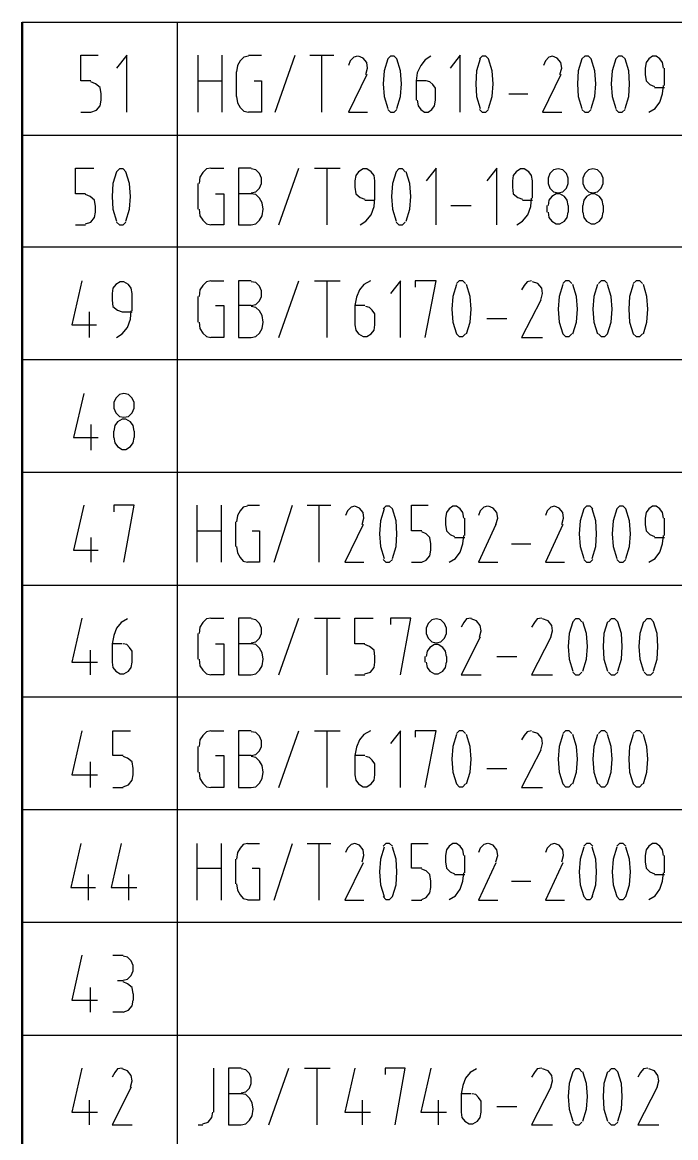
# Model space of a CAD drawing. Header units: millimetres. Extents: x -892 to 4698, y -3687 to 4524.
# Drawn here: x 2898 to 3363, y 211 to 1004 of the extents above; entities that cross this region are included whole.
import ezdxf

# ---------------------------------------------------------------- set-up
doc = ezdxf.new("R2010")
doc.units = ezdxf.units.MM
doc.layers.add('1', color=7, linetype='Continuous')

msp = doc.modelspace()

# ---------------------------------------------------------------- linework, layer by layer
at = {"layer": '1', "color": 0, "lineweight": 25}
for points in [[(2898.03, 1003.91), (4698.03, 1003.91)], [(3008.17, 1003.91), (3008.17, 923.75)], [(2946.91, 962.2), (2939.74, 962.2), (2939.74, 980.45), (2952.13, 980.45)], [(2972.33, 940.04), (2972.33, 980.45), (2965.16, 971.33)], [(3023.16, 940.04), (3023.16, 980.45)], [(3040.1, 980.45), (3040.1, 940.04)], [(3059, 979.8), (3055.75, 979.15), (3053.14, 976.54), (3051.18, 973.28), (3050.53, 968.72)], [(3059, 980.45), (3068.13, 980.45)], [(3077.9, 940.04), (3092.24, 980.45)], [(3102.67, 980.45), (3119.61, 980.45)], [(3111.14, 940.04), (3111.14, 980.45)], [(3136.56, 979.8), (3133.95, 979.15), (3131.34, 976.54), (3130.04, 973.28)], [(3142.42, 966.76), (3143.73, 971.33), (3143.07, 975.24), (3140.47, 978.5), (3137.21, 979.8)], [(3164.58, 942.65), (3167.19, 951.12), (3167.84, 960.25), (3167.19, 969.37), (3164.58, 977.84), (3162.62, 979.8), (3160.02, 979.8), (3158.06, 977.84), (3155.46, 969.37), (3154.8, 960.25), (3155.46, 951.12), (3158.06, 942.65)], [(3188.69, 979.8), (3184.78, 977.19), (3181.52, 973.28), (3178.92, 968.07), (3178.27, 962.2)], [(3209.55, 940.04), (3209.55, 980.45), (3202.38, 971.33)], [(3223.88, 977.84), (3221.28, 969.37), (3220.63, 960.25), (3221.28, 951.12), (3223.88, 942.65)], [(3229.75, 942.65), (3232.36, 951.12), (3233.01, 960.25), (3232.36, 969.37), (3229.75, 977.84), (3227.8, 979.8), (3225.19, 979.8), (3223.23, 977.84)], [(3280.58, 966.76), (3281.89, 971.33), (3281.23, 975.24), (3278.63, 978.5), (3275.37, 979.8), (3272.76, 979.15), (3270.16, 976.54), (3268.85, 973.28)], [(3302.74, 942.65), (3305.35, 951.12), (3306, 960.25), (3305.35, 969.37), (3302.74, 977.84), (3300.79, 979.8), (3298.18, 979.8), (3296.22, 977.84), (3293.62, 969.37), (3292.97, 960.25), (3293.62, 951.12), (3296.22, 942.65)], [(3326.85, 942.65), (3329.46, 951.12), (3330.11, 960.25), (3329.46, 969.37), (3326.85, 977.84), (3324.9, 979.8), (3322.29, 979.8), (3320.34, 977.84), (3317.73, 969.37), (3317.08, 960.25), (3317.73, 951.12), (3320.34, 942.65)], [(3354.23, 971.33), (3353.57, 975.24), (3351.62, 977.84), (3349.01, 979.8), (3346.4, 979.8), (3343.8, 977.84), (3341.84, 975.24), (3341.19, 971.33)], [(3050.53, 951.12), (3050.53, 968.72)], [(3341.19, 971.33), (3341.19, 966.76)], [(3354.88, 958.94), (3354.88, 971.33)], [(2954.08, 953.08), (2953.43, 957.64), (2950.17, 960.25), (2946.91, 961.55)], [(3023.16, 962.2), (3040.1, 962.2)], [(3062.91, 962.2), (3068.13, 962.2), (3068.13, 940.04), (3059, 940.04)], [(3143.07, 966.76), (3130.04, 940.04), (3143.73, 940.04)], [(3178.27, 962.2), (3178.27, 948.52)], [(3185.43, 962.2), (3178.27, 962.2)], [(3191.95, 953.08), (3191.95, 956.99), (3190, 959.6), (3188.04, 961.55), (3185.43, 962.2)], [(3281.23, 966.76), (3268.2, 940.04), (3281.89, 940.04)], [(3341.19, 966.76), (3341.84, 962.2), (3344.45, 959.6), (3347.71, 958.29)], [(2954.08, 948.52), (2954.08, 953.08)], [(3191.95, 948.52), (3191.95, 953.08)], [(3244.09, 953.08), (3257.77, 953.08)], [(3343.8, 940.04), (3348.36, 942.65), (3351.62, 947.21), (3353.57, 953.08), (3354.23, 958.94)], [(3347.71, 957.64), (3354.88, 957.64)], [(2946.91, 940.04), (2950.82, 941.35), (2953.43, 944.61), (2954.08, 948.52)], [(3050.53, 951.12), (3051.18, 946.56), (3053.14, 943.3), (3055.75, 940.7), (3059, 940.04)], [(3178.92, 948.52), (3179.57, 944.61), (3181.52, 942), (3184.13, 940.04), (3186.74, 940.04), (3189.34, 942), (3191.3, 944.61), (3191.95, 948.52)], [(2939.74, 940.04), (2946.91, 940.04)], [(3158.06, 942), (3160.02, 940.04), (3162.62, 940.04), (3164.58, 942)], [(3223.23, 942), (3225.19, 940.04), (3227.8, 940.04), (3229.75, 942)], [(3296.22, 942), (3298.18, 940.04), (3300.79, 940.04), (3302.74, 942)], [(3320.34, 942), (3322.29, 940.04), (3324.9, 940.04), (3326.85, 942)], [(2898.03, 923.75), (4698.03, 923.75)], [(2898.03, 923.75), (4698.03, 923.75)], [(3008.17, 923.75), (3008.17, 844.24)], [(2943, 882.04), (2935.83, 882.04), (2935.83, 900.29), (2948.87, 900.29)], [(2971.68, 862.49), (2974.28, 870.96), (2974.93, 880.09), (2974.28, 889.21), (2971.68, 897.68), (2969.72, 899.64), (2967.11, 899.64), (2965.16, 897.68), (2962.55, 889.21), (2961.9, 880.09), (2962.55, 870.96), (2965.16, 862.49)], [(3032.28, 900.29), (3029.03, 899.64), (3026.42, 897.03), (3024.46, 893.77), (3023.81, 889.21)], [(3032.28, 900.29), (3041.41, 900.29)], [(3060.96, 900.29), (3051.84, 900.29), (3051.84, 859.89)], [(3060.96, 882.69), (3064.22, 883.35), (3066.82, 885.95), (3068.13, 889.21), (3068.13, 893.12), (3066.82, 896.38), (3064.22, 898.99), (3060.96, 899.64)], [(3080.51, 859.89), (3094.85, 900.29)], [(3105.93, 900.29), (3124.17, 900.29)], [(3115.05, 859.89), (3115.05, 900.29)], [(3148.94, 891.17), (3148.29, 895.08), (3146.33, 897.68), (3143.07, 899.64), (3140.47, 899.64), (3137.21, 897.68), (3135.25, 895.08), (3134.6, 891.17)], [(3170.45, 897.68), (3168.49, 899.64), (3165.88, 899.64), (3163.93, 897.68), (3161.32, 889.21), (3160.67, 880.09), (3161.32, 870.96), (3163.93, 862.49)], [(3171.1, 862.49), (3173.7, 870.96), (3174.36, 880.09), (3173.7, 889.21), (3171.1, 897.68)], [(3192.6, 859.89), (3192.6, 900.29), (3185.43, 891.17)], [(3235.62, 859.89), (3235.62, 900.29), (3228.45, 891.17)], [(3261.03, 891.17), (3260.38, 895.08), (3258.43, 897.68), (3255.17, 899.64), (3252.56, 899.64), (3249.3, 897.68), (3247.35, 895.08), (3246.69, 891.17)], [(3279.28, 899.64), (3276.02, 898.99), (3273.41, 896.38), (3272.11, 893.12), (3272.11, 889.21), (3273.41, 885.95), (3276.02, 883.35), (3279.28, 882.69), (3282.54, 883.35), (3285.14, 885.95), (3286.45, 889.21), (3286.45, 893.12), (3285.14, 896.38), (3282.54, 898.99), (3279.28, 899.64)], [(3304.04, 899.64), (3300.79, 898.99), (3298.18, 896.38), (3296.88, 893.12), (3296.88, 889.21), (3298.18, 885.95), (3300.79, 883.35), (3304.04, 882.69), (3307.3, 883.35), (3309.91, 885.95), (3311.21, 889.21), (3311.21, 893.12), (3309.91, 896.38), (3307.3, 898.99), (3304.04, 899.64)], [(3023.16, 870.96), (3023.16, 889.21)], [(3134.6, 891.17), (3134.6, 886.61)], [(3148.94, 878.78), (3148.94, 891.17)], [(3246.69, 891.17), (3246.69, 886.61)], [(3261.03, 878.78), (3261.03, 891.17)], [(2950.17, 872.92), (2949.52, 877.48), (2946.26, 880.09), (2943, 881.39)], [(3035.54, 882.04), (3041.41, 882.04), (3041.41, 859.89), (3032.28, 859.89)], [(3060.96, 882.04), (3051.84, 882.04)], [(3060.96, 859.89), (3064.22, 860.54), (3066.82, 863.14), (3068.78, 866.4), (3069.43, 870.96), (3068.78, 875.53), (3066.82, 878.78), (3064.22, 881.39), (3060.96, 882.04)], [(3134.6, 886.61), (3135.25, 882.04), (3138.51, 879.44), (3141.77, 878.13)], [(3246.69, 886.61), (3247.35, 882.04), (3250.6, 879.44), (3253.86, 878.13)], [(3286.45, 873.57), (3285.8, 877.48), (3283.84, 880.09), (3280.58, 882.04), (3277.98, 882.04), (3274.72, 880.09), (3272.76, 877.48), (3272.11, 873.57)], [(3311.21, 873.57), (3310.56, 877.48), (3308.61, 880.09), (3305.35, 882.04), (3302.74, 882.04), (3299.48, 880.09), (3297.53, 877.48), (3296.88, 873.57)], [(2950.17, 869.01), (2950.17, 872.92)], [(3138.51, 859.89), (3142.42, 862.49), (3146.33, 867.05), (3148.29, 872.92), (3148.94, 878.78)], [(3141.77, 877.48), (3148.94, 877.48)], [(3203.03, 873.57), (3217.37, 873.57)], [(3249.95, 859.89), (3253.86, 862.49), (3257.77, 867.05), (3259.73, 872.92), (3260.38, 878.78)], [(3253.86, 877.48), (3261.03, 877.48)], [(3271.46, 869.01), (3271.46, 873.57)], [(3286.45, 873.57), (3286.45, 869.01)], [(3296.88, 869.01), (3296.88, 873.57)], [(3311.21, 873.57), (3311.21, 869.01)], [(2943, 860.54), (2946.91, 861.84), (2949.52, 865.1), (2950.17, 869.01)], [(3023.81, 870.96), (3024.46, 866.4), (3026.42, 863.14), (3029.03, 860.54), (3032.28, 859.89)], [(3272.11, 869.01), (3272.76, 865.1), (3274.72, 862.49), (3277.98, 860.54), (3280.58, 860.54), (3283.84, 862.49), (3285.8, 865.1), (3286.45, 869.01)], [(3296.88, 869.01), (3297.53, 865.1), (3299.48, 862.49), (3302.74, 860.54), (3305.35, 860.54), (3308.61, 862.49), (3310.56, 865.1), (3311.21, 869.01)], [(2935.83, 859.89), (2943, 859.89)], [(2965.16, 861.84), (2967.11, 859.89), (2969.72, 859.89), (2971.68, 861.84)], [(3051.84, 859.89), (3060.96, 859.89)], [(3163.93, 861.84), (3165.88, 859.89), (3168.49, 859.89), (3170.45, 861.84)], [(2898.03, 844.24), (4698.03, 844.24)], [(2898.03, 844.24), (4698.03, 844.24)], [(3008.17, 844.24), (3008.17, 764.09)], [(2940.39, 820.13), (2933.23, 788.85), (2950.82, 788.85)], [(2976.24, 811.01), (2975.59, 814.92), (2973.63, 817.52), (2970.37, 819.48), (2967.77, 819.48), (2964.51, 817.52), (2962.55, 814.92), (2961.9, 811.01)], [(3032.28, 820.13), (3029.03, 819.48), (3026.42, 816.87), (3024.46, 813.61), (3023.81, 809.05)], [(3032.28, 820.13), (3041.41, 820.13)], [(3060.96, 820.13), (3051.84, 820.13), (3051.84, 779.73)], [(3060.96, 802.54), (3064.22, 803.19), (3066.82, 805.79), (3068.13, 809.05), (3068.13, 812.96), (3066.82, 816.22), (3064.22, 818.83), (3060.96, 819.48)], [(3080.51, 779.73), (3094.85, 820.13)], [(3105.93, 820.13), (3124.17, 820.13)], [(3115.05, 779.73), (3115.05, 820.13)], [(3145.68, 820.13), (3141.12, 817.52), (3137.86, 813.61), (3135.91, 808.4), (3134.6, 802.54)], [(3167.19, 779.73), (3167.19, 820.13), (3160.02, 811.01)], [(3184.78, 779.73), (3192.6, 820.13), (3177.61, 820.13), (3177.61, 815.57)], [(3206.94, 817.52), (3204.33, 809.05), (3203.68, 799.93), (3204.33, 790.8), (3206.94, 782.33)], [(3213.46, 818.18), (3211.5, 820.13), (3208.9, 820.13), (3206.94, 818.18)], [(3214.11, 782.33), (3216.72, 790.8), (3217.37, 799.93), (3216.72, 809.05), (3214.11, 817.52)], [(3260.38, 820.13), (3257.12, 819.48), (3255.17, 816.87), (3253.21, 813.61)], [(3266.9, 806.45), (3268.2, 811.01), (3267.55, 814.92), (3264.94, 818.18), (3261.03, 819.48)], [(3282.54, 817.52), (3279.93, 809.05), (3279.28, 799.93), (3279.93, 790.8), (3282.54, 782.33)], [(3289.06, 818.18), (3287.1, 820.13), (3284.49, 820.13), (3282.54, 818.18)], [(3289.71, 782.33), (3292.31, 790.8), (3292.97, 799.93), (3292.31, 809.05), (3289.71, 817.52)], [(3307.3, 817.52), (3304.7, 809.05), (3304.04, 799.93), (3304.7, 790.8), (3307.3, 782.33)], [(3314.47, 818.18), (3312.52, 820.13), (3309.91, 820.13), (3307.95, 818.18)], [(3307.95, 782.33), (3309.91, 780.38), (3312.52, 780.38), (3314.47, 782.33), (3317.08, 790.8), (3317.73, 799.93), (3317.08, 809.05), (3314.47, 817.52)], [(3332.72, 817.52), (3330.11, 809.05), (3329.46, 799.93), (3330.11, 790.8), (3332.72, 782.33)], [(3339.24, 818.18), (3337.28, 820.13), (3334.67, 820.13), (3332.72, 818.18)], [(3339.89, 782.33), (3342.49, 790.8), (3343.15, 799.93), (3342.49, 809.05), (3339.89, 817.52)], [(2961.9, 811.01), (2961.9, 806.45)], [(2976.24, 798.63), (2976.24, 811.01)], [(3023.16, 790.8), (3023.16, 809.05)], [(2961.9, 806.45), (2962.55, 801.88), (2965.81, 799.28), (2969.07, 797.97)], [(3035.54, 802.54), (3041.41, 802.54), (3041.41, 779.73), (3032.28, 779.73)], [(3060.96, 802.54), (3051.84, 802.54)], [(3060.96, 779.73), (3064.22, 780.38), (3066.82, 782.98), (3068.78, 786.24), (3069.43, 790.8), (3068.78, 795.37), (3066.82, 798.63), (3064.22, 801.23), (3060.96, 801.88)], [(3134.6, 802.54), (3134.6, 788.85)], [(3141.77, 802.54), (3134.6, 802.54)], [(3148.94, 792.76), (3148.94, 796.67), (3146.98, 799.28), (3145.03, 801.23), (3142.42, 801.88)], [(3266.9, 806.45), (3253.21, 779.73), (3268.2, 779.73)], [(2945.61, 797.97), (2945.61, 779.73)], [(2965.16, 779.73), (2969.07, 782.33), (2972.98, 786.89), (2974.93, 792.76), (2975.59, 798.63)], [(2969.07, 797.97), (2976.24, 797.97)], [(3148.94, 788.85), (3148.94, 793.41)], [(3228.45, 793.41), (3242.78, 793.41)], [(3023.81, 790.8), (3024.46, 786.24), (3026.42, 782.98), (3029.03, 780.38), (3032.28, 779.73)], [(3134.6, 788.85), (3135.25, 784.94), (3137.21, 782.33), (3140.47, 780.38), (3143.07, 780.38), (3146.33, 782.33), (3148.29, 784.94), (3148.94, 788.85)], [(3051.84, 779.73), (3060.96, 779.73)], [(3206.94, 782.33), (3208.9, 780.38), (3211.5, 780.38), (3213.46, 782.33)], [(3282.54, 782.33), (3284.49, 780.38), (3287.1, 780.38), (3289.06, 782.33)], [(3332.72, 782.33), (3334.67, 780.38), (3337.28, 780.38), (3339.24, 782.33)], [(2898.03, 764.09), (4698.03, 764.09)], [(2898.03, 764.09), (4698.03, 764.09)], [(3008.17, 764.09), (3008.17, 683.93)], [(2941.7, 739.97), (2934.53, 708.69), (2952.13, 708.69)], [(2970.37, 739.97), (2967.11, 739.32), (2964.51, 736.71), (2963.2, 733.46), (2963.2, 729.55), (2964.51, 726.29), (2967.11, 723.68), (2970.37, 723.03), (2973.63, 723.68), (2976.24, 726.29), (2977.54, 729.55), (2977.54, 733.46), (2976.24, 736.71), (2973.63, 739.32), (2970.37, 739.97)], [(2946.91, 717.81), (2946.91, 699.57)], [(2977.54, 713.25), (2976.89, 717.16), (2974.93, 719.77), (2971.68, 721.72), (2969.07, 721.72), (2965.81, 719.77), (2963.86, 717.16), (2963.2, 713.25)], [(2963.2, 708.69), (2963.2, 713.25)], [(2963.2, 708.69), (2963.86, 704.78), (2965.81, 702.17), (2969.07, 700.22), (2971.68, 700.22), (2974.93, 702.17), (2976.89, 704.78), (2977.54, 708.69)], [(2977.54, 713.25), (2977.54, 708.69)], [(2898.03, 683.93), (4698.03, 683.93)], [(2898.03, 683.93), (4698.03, 683.93)], [(3008.17, 683.93), (3008.17, 603.77)], [(2941.7, 660.46), (2934.53, 628.53), (2952.13, 628.53)], [(2970.37, 620.06), (2977.54, 660.46), (2963.2, 660.46), (2963.2, 655.9)], [(3022.51, 620.06), (3022.51, 660.46)], [(3039.45, 660.46), (3039.45, 620.06)], [(3058.35, 659.81), (3055.09, 659.16), (3053.14, 656.55), (3051.18, 653.3), (3050.53, 648.73)], [(3058.35, 660.46), (3066.82, 660.46)], [(3077.25, 620.06), (3090.29, 660.46)], [(3100.71, 660.46), (3117.66, 660.46)], [(3109.19, 620.06), (3109.19, 660.46)], [(3139.82, 646.78), (3141.12, 651.34), (3140.47, 655.25), (3137.86, 658.51), (3134.6, 659.81), (3131.99, 659.16), (3129.39, 656.55), (3128.08, 653.3)], [(3161.32, 622.67), (3163.93, 631.14), (3164.58, 640.26), (3163.93, 649.39), (3161.32, 657.86), (3159.37, 659.81), (3156.76, 659.81), (3154.8, 657.86)], [(3182.18, 642.22), (3175.01, 642.22), (3175.01, 660.46), (3186.74, 660.46)], [(3212.15, 651.34), (3211.5, 655.25), (3209.55, 657.86), (3206.94, 659.81), (3204.33, 659.81), (3201.73, 657.86), (3199.77, 655.25), (3199.12, 651.34)], [(3229.1, 659.81), (3226.49, 659.16), (3223.88, 656.55), (3222.58, 653.3)], [(3234.96, 646.78), (3236.27, 651.34), (3235.62, 655.25), (3233.01, 658.51), (3229.75, 659.81)], [(3281.89, 646.78), (3283.19, 651.34), (3282.54, 655.25), (3279.93, 658.51), (3276.67, 659.81), (3274.07, 659.16), (3271.46, 656.55), (3270.16, 653.3)], [(3304.04, 657.86), (3302.09, 659.81), (3299.48, 659.81), (3297.53, 657.86), (3294.92, 649.39), (3294.27, 640.26), (3294.92, 631.14), (3297.53, 622.67)], [(3327.51, 622.67), (3330.11, 631.14), (3330.76, 640.26), (3330.11, 649.39), (3327.51, 657.86), (3325.55, 659.81), (3322.94, 659.81), (3320.99, 657.86), (3318.38, 649.39), (3317.73, 640.26), (3318.38, 631.14), (3320.99, 622.67)], [(3354.23, 651.34), (3353.57, 655.25), (3351.62, 657.86), (3349.01, 659.81), (3346.4, 659.81), (3343.8, 657.86), (3341.84, 655.25), (3341.19, 651.34)], [(3155.46, 657.86), (3152.85, 649.39), (3152.2, 640.26), (3152.85, 631.14), (3155.46, 622.67)], [(3199.12, 651.34), (3199.12, 646.78)], [(3212.81, 638.96), (3212.81, 651.34)], [(3303.39, 622.67), (3306, 631.14), (3306.65, 640.26), (3306, 649.39), (3303.39, 657.86)], [(3341.19, 651.34), (3341.19, 646.78)], [(3354.88, 638.96), (3354.88, 651.34)], [(3049.88, 631.14), (3049.88, 648.73)], [(3140.47, 646.78), (3127.43, 620.06), (3141.12, 620.06)], [(3199.12, 646.78), (3199.77, 642.22), (3202.38, 639.61), (3205.64, 638.31)], [(3234.96, 646.78), (3222.58, 620.06), (3236.27, 620.06)], [(3282.54, 646.78), (3270.16, 620.06), (3283.84, 620.06)], [(3341.19, 646.78), (3341.84, 642.22), (3344.45, 639.61), (3347.71, 638.31)], [(2946.91, 637.66), (2946.91, 620.06)], [(3022.51, 642.22), (3039.45, 642.22)], [(3061.61, 642.22), (3066.82, 642.22), (3066.82, 620.06), (3058.35, 620.06)], [(3188.69, 633.09), (3188.04, 637.66), (3185.43, 640.26), (3182.18, 641.57)], [(3201.73, 620.06), (3206.29, 622.67), (3209.55, 627.23), (3211.5, 633.09), (3212.15, 638.96)], [(3205.64, 637.66), (3212.81, 637.66)], [(3343.8, 620.06), (3348.36, 622.67), (3351.62, 627.23), (3353.57, 633.09), (3354.23, 638.96)], [(3347.71, 637.66), (3354.88, 637.66)], [(3050.53, 631.14), (3051.18, 626.58), (3053.14, 623.32), (3055.09, 620.71), (3058.35, 620.06)], [(3182.18, 620.06), (3185.43, 621.36), (3188.04, 624.62), (3188.69, 628.53)], [(3188.69, 628.53), (3188.69, 633.09)], [(3246.04, 633.09), (3259.73, 633.09)], [(3154.8, 622.01), (3156.76, 620.06), (3159.37, 620.06), (3161.32, 622.01)], [(3175.01, 620.06), (3182.18, 620.06)], [(3297.53, 622.01), (3299.48, 620.06), (3302.09, 620.06), (3304.04, 622.01)], [(3320.99, 622.01), (3322.94, 620.06), (3325.55, 620.06), (3327.51, 622.01)], [(2898.03, 603.77), (4698.03, 603.77)], [(2898.03, 603.77), (4698.03, 603.77)], [(3008.17, 603.77), (3008.17, 524.26)], [(2940.39, 580.31), (2933.23, 549.02), (2951.47, 549.02)], [(2972.98, 579.65), (2968.42, 577.05), (2965.16, 573.14), (2963.2, 567.92), (2961.9, 562.06)], [(3032.28, 580.31), (3029.03, 579.65), (3026.42, 577.05), (3024.46, 573.79), (3023.81, 569.23)], [(3032.28, 580.31), (3041.41, 580.31)], [(3060.96, 580.31), (3051.84, 580.31), (3051.84, 539.9)], [(3060.96, 562.71), (3064.22, 563.36), (3066.82, 565.97), (3068.13, 569.23), (3068.13, 573.14), (3066.82, 576.4), (3064.22, 579), (3060.96, 579.65)], [(3080.51, 539.9), (3094.85, 580.31)], [(3105.93, 580.31), (3124.17, 580.31)], [(3115.05, 539.9), (3115.05, 580.31)], [(3141.77, 562.06), (3134.6, 562.06), (3134.6, 580.31), (3147.64, 580.31)], [(3167.19, 539.9), (3174.36, 580.31), (3160.02, 580.31), (3160.02, 575.74)], [(3192.6, 579.65), (3189.34, 579), (3186.74, 576.4), (3185.43, 573.14), (3185.43, 569.23), (3186.74, 565.97), (3189.34, 563.36), (3192.6, 562.71), (3195.86, 563.36), (3198.47, 565.97), (3199.77, 569.23), (3199.77, 573.14), (3198.47, 576.4), (3195.86, 579), (3192.6, 579.65)], [(3217.37, 580.31), (3214.11, 579.65), (3212.15, 577.05), (3210.2, 573.79)], [(3223.23, 566.62), (3224.54, 571.18), (3223.88, 575.09), (3221.28, 578.35), (3217.37, 579.65)], [(3267.55, 580.31), (3264.29, 579.65), (3262.34, 577.05), (3260.38, 573.79)], [(3274.07, 566.62), (3275.37, 571.18), (3274.72, 575.09), (3272.11, 578.35), (3268.2, 579.65)], [(3296.22, 577.7), (3294.27, 579.65), (3291.66, 579.65), (3289.71, 577.7), (3287.1, 569.23), (3286.45, 560.1), (3287.1, 550.98), (3289.71, 542.51)], [(3321.64, 542.51), (3324.25, 550.98), (3324.9, 560.1), (3324.25, 569.23), (3321.64, 577.7), (3319.68, 579.65), (3317.08, 579.65), (3315.12, 577.7)], [(3347.06, 542.51), (3349.66, 550.98), (3350.31, 560.1), (3349.66, 569.23), (3347.06, 577.7), (3345.1, 579.65), (3342.49, 579.65), (3340.54, 577.7)], [(3296.88, 542.51), (3299.48, 550.98), (3300.13, 560.1), (3299.48, 569.23), (3296.88, 577.7)], [(3314.47, 577.7), (3311.86, 569.23), (3311.21, 560.1), (3311.86, 550.98), (3314.47, 542.51)], [(3339.89, 577.7), (3337.28, 569.23), (3336.63, 560.1), (3337.28, 550.98), (3339.89, 542.51)], [(3023.16, 550.98), (3023.16, 569.23)], [(3223.88, 566.62), (3210.2, 539.9), (3224.54, 539.9)], [(3274.07, 566.62), (3260.38, 539.9), (3275.37, 539.9)], [(2946.26, 557.5), (2946.26, 539.9)], [(2961.9, 562.06), (2961.9, 549.02)], [(2969.07, 562.06), (2961.9, 562.06)], [(2976.24, 552.93), (2976.24, 556.84), (2974.28, 559.45), (2972.33, 561.41), (2969.72, 562.06)], [(3035.54, 562.06), (3041.41, 562.06), (3041.41, 539.9), (3032.28, 539.9)], [(3060.96, 562.06), (3051.84, 562.06)], [(3060.96, 539.9), (3064.22, 540.55), (3066.82, 543.16), (3068.78, 546.42), (3069.43, 550.98), (3068.78, 555.54), (3066.82, 558.8), (3064.22, 561.41), (3060.96, 562.06)], [(3148.94, 552.93), (3148.29, 557.5), (3145.03, 560.1), (3141.77, 561.41)], [(3199.77, 552.93), (3199.12, 556.84), (3197.17, 559.45), (3193.91, 561.41), (3191.3, 561.41), (3188.04, 559.45), (3186.09, 556.84), (3185.43, 552.93)], [(2961.9, 549.02), (2962.55, 545.11), (2964.51, 542.51), (2967.77, 540.55), (2970.37, 540.55), (2973.63, 542.51), (2975.59, 545.11), (2976.24, 549.02)], [(2976.24, 549.02), (2976.24, 552.93)], [(3023.81, 550.98), (3024.46, 546.42), (3026.42, 543.16), (3029.03, 540.55), (3032.28, 539.9)], [(3141.77, 540.55), (3145.68, 541.85), (3148.29, 545.11), (3148.94, 549.02)], [(3148.94, 549.02), (3148.94, 552.93)], [(3184.78, 549.02), (3184.78, 552.93)], [(3185.43, 549.02), (3186.09, 545.11), (3188.04, 542.51), (3191.3, 540.55), (3193.91, 540.55), (3197.17, 542.51), (3199.12, 545.11), (3199.77, 549.02)], [(3199.77, 552.93), (3199.77, 549.02)], [(3235.62, 552.93), (3249.95, 552.93)], [(3051.84, 539.9), (3060.96, 539.9)], [(3134.6, 539.9), (3141.77, 539.9)], [(3289.71, 541.85), (3291.66, 539.9), (3294.27, 539.9), (3296.22, 541.85)], [(3315.12, 541.85), (3317.08, 539.9), (3319.68, 539.9), (3321.64, 541.85)], [(3340.54, 541.85), (3342.49, 539.9), (3345.1, 539.9), (3347.06, 541.85)], [(2898.03, 524.26), (4698.03, 524.26)], [(2898.03, 524.26), (4698.03, 524.26)], [(3008.17, 524.26), (3008.17, 444.1)], [(2940.39, 500.15), (2933.23, 468.86), (2951.47, 468.86)], [(2969.72, 482.55), (2962.55, 482.55), (2962.55, 500.15), (2974.93, 500.15)], [(3032.28, 500.15), (3029.03, 499.49), (3026.42, 496.89), (3024.46, 493.63), (3023.81, 489.07)], [(3032.28, 500.15), (3041.41, 500.15)], [(3060.96, 500.15), (3051.84, 500.15), (3051.84, 459.74)], [(3080.51, 459.74), (3094.85, 500.15)], [(3105.93, 500.15), (3124.17, 500.15)], [(3115.05, 459.74), (3115.05, 500.15)], [(3145.68, 500.15), (3141.12, 497.54), (3137.86, 493.63), (3135.91, 488.42), (3134.6, 482.55)], [(3167.19, 459.74), (3167.19, 500.15), (3160.02, 491.02)], [(3184.78, 459.74), (3192.6, 500.15), (3177.61, 500.15), (3177.61, 495.58)], [(3213.46, 498.19), (3211.5, 500.15), (3208.9, 500.15), (3206.94, 498.19)], [(3260.38, 500.15), (3257.12, 499.49), (3255.17, 496.89), (3253.21, 493.63)], [(3289.06, 498.19), (3287.1, 500.15), (3284.49, 500.15), (3282.54, 498.19)], [(3314.47, 498.19), (3312.52, 500.15), (3309.91, 500.15), (3307.95, 498.19)], [(3339.24, 498.19), (3337.28, 500.15), (3334.67, 500.15), (3332.72, 498.19)], [(3060.96, 482.55), (3064.22, 483.2), (3066.82, 485.81), (3068.13, 489.07), (3068.13, 492.98), (3066.82, 496.24), (3064.22, 498.84), (3060.96, 499.49)], [(3206.94, 497.54), (3204.33, 489.07), (3203.68, 479.94), (3204.33, 470.82), (3206.94, 462.35)], [(3214.11, 462.35), (3216.72, 470.82), (3217.37, 479.94), (3216.72, 489.07), (3214.11, 497.54)], [(3266.9, 486.46), (3268.2, 491.02), (3267.55, 494.93), (3264.94, 498.19), (3261.03, 499.49)], [(3282.54, 497.54), (3279.93, 489.07), (3279.28, 479.94), (3279.93, 470.82), (3282.54, 462.35)], [(3289.71, 462.35), (3292.31, 470.82), (3292.97, 479.94), (3292.31, 489.07), (3289.71, 497.54)], [(3307.3, 497.54), (3304.7, 489.07), (3304.04, 479.94), (3304.7, 470.82), (3307.3, 462.35)], [(3307.95, 462.35), (3309.91, 460.39), (3312.52, 460.39), (3314.47, 462.35), (3317.08, 470.82), (3317.73, 479.94), (3317.08, 489.07), (3314.47, 497.54)], [(3332.72, 497.54), (3330.11, 489.07), (3329.46, 479.94), (3330.11, 470.82), (3332.72, 462.35)], [(3339.89, 462.35), (3342.49, 470.82), (3343.15, 479.94), (3342.49, 489.07), (3339.89, 497.54)], [(3023.16, 470.82), (3023.16, 489.07)], [(3266.9, 486.46), (3253.21, 459.74), (3268.2, 459.74)], [(2946.26, 477.99), (2946.26, 459.74)], [(2976.89, 473.43), (2976.24, 477.99), (2972.98, 480.59), (2969.72, 481.9)], [(3035.54, 482.55), (3041.41, 482.55), (3041.41, 459.74), (3032.28, 459.74)], [(3060.96, 482.55), (3051.84, 482.55)], [(3060.96, 459.74), (3064.22, 460.39), (3066.82, 463), (3068.78, 466.26), (3069.43, 470.82), (3068.78, 475.38), (3066.82, 478.64), (3064.22, 481.25), (3060.96, 481.9)], [(3134.6, 482.55), (3134.6, 468.86)], [(3141.77, 482.55), (3134.6, 482.55)], [(3148.94, 472.77), (3148.94, 476.68), (3146.98, 479.29), (3145.03, 481.25), (3142.42, 481.9)], [(2969.72, 460.39), (2973.63, 461.7), (2976.24, 464.95), (2976.89, 468.86)], [(2976.89, 468.86), (2976.89, 473.43)], [(3023.81, 470.82), (3024.46, 466.26), (3026.42, 463), (3029.03, 460.39), (3032.28, 459.74)], [(3134.6, 468.86), (3135.25, 464.95), (3137.21, 462.35), (3140.47, 460.39), (3143.07, 460.39), (3146.33, 462.35), (3148.29, 464.95), (3148.94, 468.86)], [(3148.94, 468.86), (3148.94, 473.43)], [(3228.45, 473.43), (3242.78, 473.43)], [(3206.94, 462.35), (3208.9, 460.39), (3211.5, 460.39), (3213.46, 462.35)], [(3282.54, 462.35), (3284.49, 460.39), (3287.1, 460.39), (3289.06, 462.35)], [(3332.72, 462.35), (3334.67, 460.39), (3337.28, 460.39), (3339.24, 462.35)], [(2962.55, 459.74), (2969.72, 459.74)], [(3051.84, 459.74), (3060.96, 459.74)], [(2898.03, 444.1), (4698.03, 444.1)], [(2898.03, 444.1), (4698.03, 444.1)], [(3008.17, 444.1), (3008.17, 363.94)], [(2939.74, 419.99), (2932.57, 388.71), (2950.17, 388.71)], [(2968.42, 419.99), (2961.25, 388.71), (2979.5, 388.71)], [(3022.51, 379.58), (3022.51, 419.99)], [(3039.45, 419.99), (3039.45, 379.58)], [(3058.35, 419.99), (3055.09, 419.34), (3053.14, 416.73), (3051.18, 413.47), (3050.53, 408.91)], [(3058.35, 419.99), (3066.82, 419.99)], [(3077.25, 379.58), (3090.29, 419.99)], [(3100.71, 419.99), (3117.66, 419.99)], [(3109.19, 379.58), (3109.19, 419.99)], [(3139.82, 406.95), (3141.12, 411.51), (3140.47, 415.42), (3137.86, 418.68), (3134.6, 419.99), (3131.99, 419.34), (3129.39, 416.73), (3128.08, 413.47)], [(3155.46, 417.38), (3152.85, 408.91), (3152.2, 399.78), (3152.85, 390.66), (3155.46, 382.19)], [(3161.32, 418.03), (3159.37, 419.99), (3156.76, 419.99), (3154.8, 418.03)], [(3154.8, 382.19), (3156.76, 380.23), (3159.37, 380.23), (3161.32, 382.19), (3163.93, 390.66), (3164.58, 399.78), (3163.93, 408.91), (3161.32, 417.38)], [(3182.18, 402.39), (3175.01, 402.39), (3175.01, 419.99), (3186.74, 419.99)], [(3212.15, 411.51), (3211.5, 415.42), (3209.55, 418.03), (3206.94, 419.99), (3204.33, 419.99), (3201.73, 418.03), (3199.77, 415.42), (3199.12, 411.51)], [(3229.1, 419.99), (3226.49, 419.34), (3223.88, 416.73), (3222.58, 413.47)], [(3234.96, 406.95), (3236.27, 411.51), (3235.62, 415.42), (3233.01, 418.68), (3229.75, 419.99)], [(3281.89, 406.95), (3283.19, 411.51), (3282.54, 415.42), (3279.93, 418.68), (3276.67, 419.99), (3274.07, 419.34), (3271.46, 416.73), (3270.16, 413.47)], [(3297.53, 417.38), (3294.92, 408.91), (3294.27, 399.78), (3294.92, 390.66), (3297.53, 382.19)], [(3304.04, 418.03), (3302.09, 419.99), (3299.48, 419.99), (3297.53, 418.03)], [(3303.39, 382.19), (3306, 390.66), (3306.65, 399.78), (3306, 408.91), (3303.39, 417.38)], [(3320.99, 417.38), (3318.38, 408.91), (3317.73, 399.78), (3318.38, 390.66), (3320.99, 382.19)], [(3327.51, 418.03), (3325.55, 419.99), (3322.94, 419.99), (3320.99, 418.03)], [(3320.99, 382.19), (3322.94, 380.23), (3325.55, 380.23), (3327.51, 382.19), (3330.11, 390.66), (3330.76, 399.78), (3330.11, 408.91), (3327.51, 417.38)], [(3354.23, 411.51), (3353.57, 415.42), (3351.62, 418.03), (3349.01, 419.99), (3346.4, 419.99), (3343.8, 418.03), (3341.84, 415.42), (3341.19, 411.51)], [(3049.88, 391.31), (3049.88, 408.91)], [(3140.47, 406.3), (3127.43, 379.58), (3141.12, 379.58)], [(3199.12, 411.51), (3199.12, 406.95)], [(3199.12, 406.95), (3199.77, 402.39), (3202.38, 399.78), (3205.64, 398.48)], [(3212.81, 399.13), (3212.81, 411.51)], [(3234.96, 406.3), (3222.58, 379.58), (3236.27, 379.58)], [(3282.54, 406.3), (3270.16, 379.58), (3283.84, 379.58)], [(3341.19, 411.51), (3341.19, 406.95)], [(3341.19, 406.95), (3341.84, 402.39), (3344.45, 399.78), (3347.71, 398.48)], [(3354.88, 399.13), (3354.88, 411.51)], [(2944.96, 397.83), (2944.96, 379.58)], [(2973.63, 397.83), (2973.63, 379.58)], [(3022.51, 402.39), (3039.45, 402.39)], [(3061.61, 402.39), (3066.82, 402.39), (3066.82, 379.58), (3058.35, 379.58)], [(3188.69, 393.27), (3188.04, 397.83), (3185.43, 400.44), (3182.18, 401.74)], [(3201.73, 380.23), (3206.29, 382.84), (3209.55, 387.4), (3211.5, 393.27), (3212.15, 399.13)], [(3205.64, 397.83), (3212.81, 397.83)], [(3343.8, 380.23), (3348.36, 382.84), (3351.62, 387.4), (3353.57, 393.27), (3354.23, 399.13)], [(3347.71, 397.83), (3354.88, 397.83)], [(3050.53, 391.31), (3051.18, 386.75), (3053.14, 383.49), (3055.09, 380.88), (3058.35, 380.23)], [(3182.18, 380.23), (3185.43, 381.54), (3188.04, 384.79), (3188.69, 388.71)], [(3188.69, 388.71), (3188.69, 393.27)], [(3246.04, 393.27), (3259.73, 393.27)], [(3297.53, 382.19), (3299.48, 380.23), (3302.09, 380.23), (3304.04, 382.19)], [(3175.01, 379.58), (3182.18, 379.58)], [(2898.03, 363.94), (4698.03, 363.94)], [(2898.03, 363.94), (4698.03, 363.94)], [(3008.17, 363.94), (3008.17, 283.78)], [(2940.39, 340.48), (2933.23, 308.55), (2951.47, 308.55)], [(2962.55, 340.48), (2969.72, 340.48)], [(2969.72, 322.88), (2972.98, 323.53), (2975.59, 326.14), (2976.89, 329.4), (2976.89, 333.31), (2975.59, 336.57), (2972.98, 339.18), (2969.72, 339.83)], [(2946.26, 317.67), (2946.26, 300.07)], [(2969.72, 322.23), (2965.81, 322.23)], [(2976.89, 313.11), (2976.24, 317.67), (2972.98, 320.28), (2969.72, 321.58)], [(2976.89, 313.11), (2976.89, 308.55)], [(2969.72, 300.07), (2973.63, 301.38), (2976.24, 304.64), (2976.89, 308.55)], [(2969.72, 300.07), (2962.55, 300.07)], [(2898.03, 283.78), (4698.03, 283.78)], [(2898.03, 283.78), (4698.03, 283.78)], [(3008.17, 283.78), (3008.17, 204.27)], [(2940.39, 260.32), (2933.23, 229.04), (2951.47, 229.04)], [(2969.07, 260.32), (2965.81, 259.67), (2963.86, 257.06), (2961.9, 253.8)], [(2974.93, 246.63), (2976.24, 251.2), (2975.59, 255.11), (2972.98, 258.36), (2969.07, 259.67)], [(3034.24, 229.04), (3034.24, 260.32)], [(3053.79, 260.32), (3044.67, 260.32), (3044.67, 219.91)], [(3053.79, 242.72), (3057.05, 243.38), (3059.66, 245.98), (3060.96, 249.24), (3060.96, 253.15), (3059.66, 256.41), (3057.05, 259.02), (3053.79, 259.67)], [(3073.34, 219.91), (3087.68, 260.32)], [(3098.76, 260.32), (3117.01, 260.32)], [(3107.88, 219.91), (3107.88, 260.32)], [(3134.6, 260.32), (3127.43, 229.04), (3145.68, 229.04)], [(3163.28, 219.91), (3170.45, 260.32), (3156.11, 260.32), (3156.11, 255.76)], [(3188.69, 260.32), (3181.52, 229.04), (3199.77, 229.04)], [(3221.28, 259.67), (3216.72, 257.06), (3213.46, 253.15), (3211.5, 247.94), (3210.2, 242.07)], [(3267.55, 260.32), (3264.29, 259.67), (3262.34, 257.06), (3260.38, 253.8)], [(3274.07, 246.63), (3275.37, 251.2), (3274.72, 255.11), (3272.11, 258.36), (3268.2, 259.67)], [(3296.22, 257.71), (3294.27, 259.67), (3291.66, 259.67), (3289.71, 257.71), (3287.1, 249.24), (3286.45, 240.12), (3287.1, 230.99), (3289.71, 222.52)], [(3296.88, 222.52), (3299.48, 230.99), (3300.13, 240.12), (3299.48, 249.24), (3296.88, 257.71)], [(3314.47, 257.71), (3311.86, 249.24), (3311.21, 240.12), (3311.86, 230.99), (3314.47, 222.52)], [(3321.64, 222.52), (3324.25, 230.99), (3324.9, 240.12), (3324.25, 249.24), (3321.64, 257.71), (3319.68, 259.67), (3317.08, 259.67), (3315.12, 257.71)], [(3343.15, 260.32), (3339.89, 259.67), (3337.93, 257.06), (3335.98, 253.8)], [(3349.66, 246.63), (3350.97, 251.2), (3350.31, 255.11), (3347.71, 258.36), (3343.8, 259.67)], [(2975.59, 246.63), (2961.9, 219.91), (2976.24, 219.91)], [(3274.07, 246.63), (3260.38, 219.91), (3275.37, 219.91)], [(3349.66, 246.63), (3335.98, 219.91), (3350.97, 219.91)], [(3053.79, 242.07), (3044.67, 242.07)], [(3053.79, 219.91), (3057.05, 220.57), (3059.66, 223.17), (3061.61, 226.43), (3062.26, 230.99), (3061.61, 235.56), (3059.66, 238.81), (3057.05, 241.42), (3053.79, 242.07)], [(3210.2, 242.07), (3210.2, 229.04)], [(3217.37, 242.07), (3210.2, 242.07)], [(3224.54, 232.95), (3224.54, 236.86), (3222.58, 239.47), (3220.63, 241.42), (3218.02, 242.07)], [(2945.61, 237.51), (2945.61, 219.91)], [(3139.82, 237.51), (3139.82, 219.91)], [(3193.91, 237.51), (3193.91, 219.91)], [(3224.54, 229.04), (3224.54, 232.95)], [(3235.62, 232.95), (3249.95, 232.95)], [(3026.42, 220.57), (3030.33, 221.87), (3032.94, 225.13), (3033.59, 229.04)], [(3210.2, 229.04), (3210.85, 225.13), (3212.81, 222.52), (3216.06, 220.57), (3218.67, 220.57), (3221.93, 222.52), (3223.88, 225.13), (3224.54, 229.04)], [(3023.16, 219.91), (3026.42, 219.91)], [(3044.67, 219.91), (3053.79, 219.91)], [(3289.71, 221.87), (3291.66, 219.91), (3294.27, 219.91), (3296.22, 221.87)], [(3315.12, 221.87), (3317.08, 219.91), (3319.68, 219.91), (3321.64, 221.87)]]:
    msp.add_lwpolyline(points, dxfattribs=at)
at = {"layer": '1', "color": 0, "lineweight": 50}
for points in [[(2898.03, 1003.91), (2898.03, 923.75)], [(2898.03, 923.75), (2898.03, 844.24)], [(2898.03, 844.24), (2898.03, 764.09)], [(2898.03, 764.09), (2898.03, 683.93)], [(2898.03, 683.93), (2898.03, 603.77)], [(2898.03, 603.77), (2898.03, 524.26)], [(2898.03, 524.26), (2898.03, 444.1)], [(2898.03, 444.1), (2898.03, 363.94)], [(2898.03, 363.94), (2898.03, 283.78)], [(2898.03, 283.78), (2898.03, 204.27)]]:
    msp.add_lwpolyline(points, dxfattribs=at)

doc.saveas('drawing.dxf')
